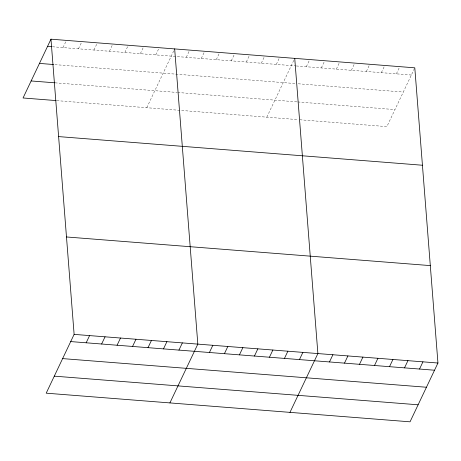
<?xml version="1.0" encoding="UTF-8"?>
<svg xmlns="http://www.w3.org/2000/svg" width="461" height="461" viewBox="0 0 461 461"><rect width="100%" height="100%" fill="white"/><g stroke="black" fill="none" stroke-linecap="round" stroke-linejoin="round"><path stroke-width="0.35" stroke-dasharray="2.31 1.73" d="M63.013 47.598L66.43 40.401M78.474 48.814L81.891 41.617M93.94 50.036L97.357 42.833M109.401 51.252L112.818 44.049M124.862 52.468L128.279 45.27M140.328 53.683L143.746 46.486M155.789 54.905L159.206 47.702M146.754 107.718L174.667 48.918M186.261 57.302L189.678 50.105M201.267 58.484L204.684 51.286M216.272 59.665L219.695 52.468M231.284 60.846L234.701 53.649M246.289 62.028L249.706 54.83M261.301 63.209L264.718 56.012M276.306 64.39L279.723 57.193M266.815 117.169L294.446 58.973M306.323 66.753L309.74 59.555M321.329 67.934L324.746 60.737M336.34 69.115L339.757 61.918M351.345 70.297L354.763 63.099M366.351 71.478L369.774 64.281M381.362 72.659L384.779 65.462M396.368 73.841L399.785 66.643M414.508 68.424L386.877 126.619L298.976 119.699M52.468 46.768L295.599 65.911M296.319 65.969L411.379 75.028M54.928 64.626L295.38 83.556M298.238 83.781L403.294 92.05M55.032 82.83L176.989 92.436M177.704 92.488L297.051 101.887M297.766 101.944L394.962 109.597M56.789 100.636L298.261 119.647"/><path stroke-width="0.69" d="M50.969 39.179L74.123 334.381L46.204 393.175L410.031 421.821L437.95 363.02L414.796 67.825L50.969 39.179L23.05 97.98L56.086 100.579M86.167 342.794L89.584 335.596M101.627 344.015L105.05 336.812M117.094 345.231L120.511 338.028M132.555 346.447L135.972 339.25M148.016 347.663L151.439 340.466M163.482 348.885L166.899 341.682M178.943 350.101L182.36 342.898M169.907 402.914L197.827 344.119L174.667 48.918M209.415 352.498L212.832 345.301M224.421 353.679L227.838 346.482M239.426 354.861L242.849 347.663M254.437 356.042L257.855 348.844M269.443 357.223L272.866 350.026M284.454 358.404L287.871 351.207M299.46 359.586L302.877 352.388M289.969 412.365L317.888 353.57L294.735 58.374M329.477 361.948L332.894 354.751M344.482 363.135L347.905 355.932M359.494 364.317L362.911 357.114M374.499 365.498L377.916 358.295M389.51 366.679L392.928 359.476M404.516 367.861L407.933 360.658M419.522 369.042L422.944 361.839M47.552 46.382L51.765 46.717M39.467 63.411L53.522 64.517M31.135 80.952L54.329 82.778M58.61 136.594L422.437 165.24M66.482 236.966L430.309 265.605M74.123 334.381L437.95 363.02M70.706 341.578L434.533 370.223M62.621 358.606L426.448 387.246M54.289 376.147L418.115 404.793"/></g></svg>
